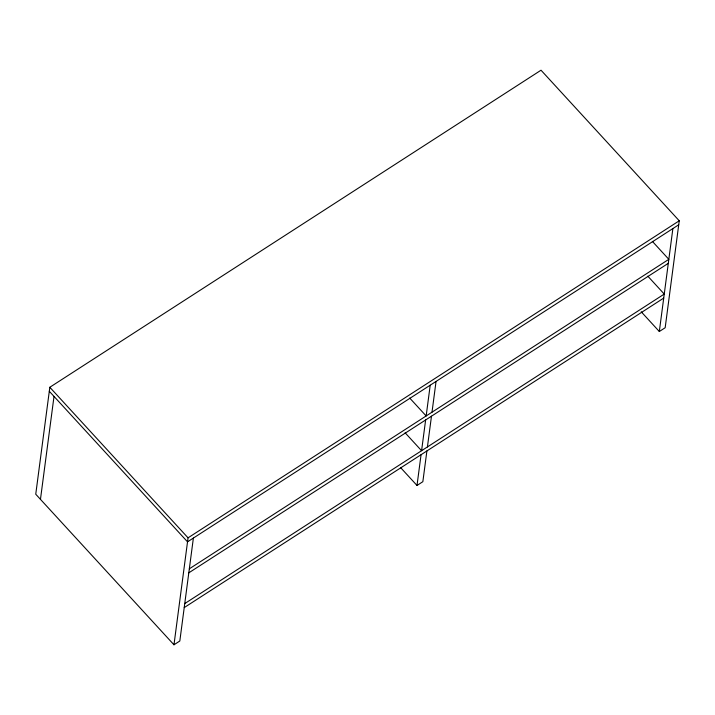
<?xml version="1.0" encoding="UTF-8"?>
<svg xmlns="http://www.w3.org/2000/svg" width="715" height="715" viewBox="0 0 715 715"><rect width="100%" height="100%" fill="white"/><g stroke="black" fill="none" stroke-linecap="round" stroke-linejoin="round"><path stroke-width="1.07" d="M641.221 311.785L659.319 331.51L665.173 327.729L679.25 220.783L541.023 70.213L49.827 387.271L35.75 494.217L173.977 644.787L179.822 641.006L193.381 538.073M40.46 499.347L54.018 396.414M173.977 644.787L188.054 537.841L679.25 220.783M400.543 467.547L417.006 485.467L421.055 454.722M425.631 419.964L421.582 450.718L405.119 432.79M430.207 385.206L426.158 415.96L409.695 398.032M426.9 450.951L422.851 481.696L417.006 485.467M427.427 446.938L431.476 416.193M432.003 412.18L436.052 381.435M659.319 331.51L672.878 228.568M678.723 224.796L187.527 541.845L49.299 391.275M189.332 568.818L668.829 259.322L652.375 241.393M188.805 572.831L668.302 263.326M184.756 603.576L664.253 294.071L647.799 276.151M184.229 607.589L663.726 298.084M49.827 387.271L188.054 537.841"/></g></svg>
